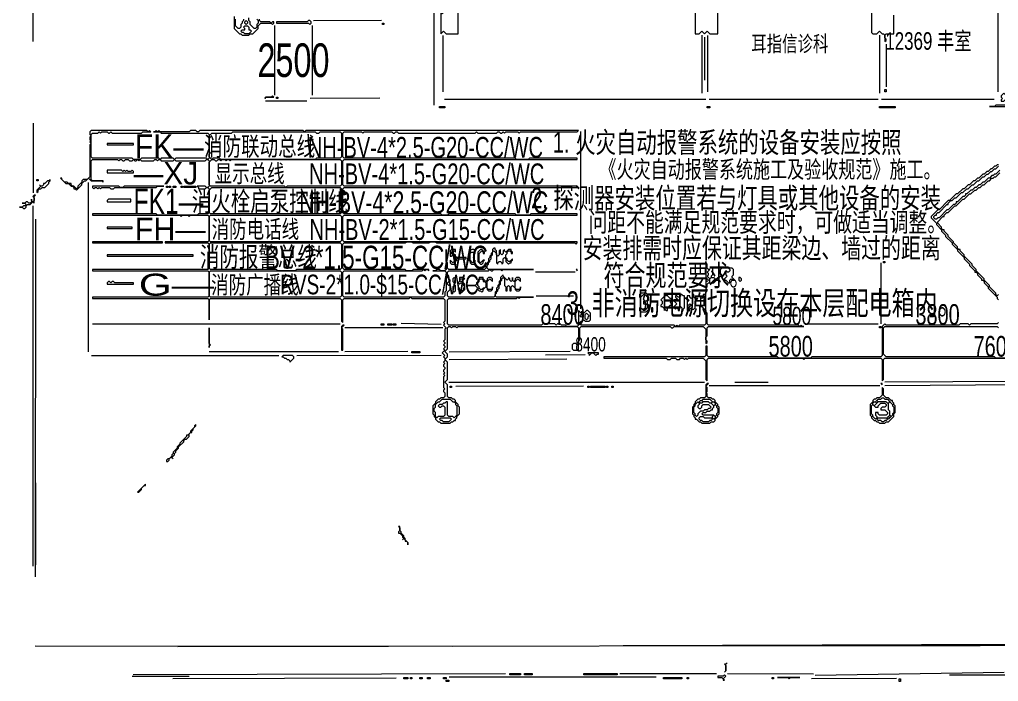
# Model space of a CAD drawing. Extents: x 10 to 1972, y 10 to 1392.
# Drawn here: x 10 to 749, y 10 to 510 of the extents above; entities that cross this region are included whole.
import ezdxf

# ---------------------------------------------------------------- set-up
doc = ezdxf.new("R2010")
doc.units = 0
for name, color, linetype, lineweight in [('OCR_TEXT', 6, 'Continuous', 0), ('TRACE_CURVE', 6, 'Continuous', 0), ('TRACE_STRAIGHT', 5, 'Continuous', 0), ('TRACE_TEXT_SYMBOL', 6, 'Continuous', 0)]:
    doc.layers.add(name, color=color, linetype=linetype, lineweight=lineweight)
doc.styles.add('wqy-unicode', font='wqy-unicode.lff')

msp = doc.modelspace()

# ---------------------------------------------------------------- linework, layer by layer
at = {"layer": 'TRACE_CURVE', "color": 6}
for points in [[(520, 517), (520, 499), (523, 499), (525, 501), (527, 499), (529, 501), (531, 499), (537, 499), (537, 517)], [(64, 426), (63, 425), (63, 423), (64, 422), (63, 421), (63, 419), (64, 418), (63, 417), (64, 416), (63, 415), (63, 391), (61, 389), (58, 389), (57, 388), (57, 387), (54, 384), (54, 383), (53, 382), (51, 384), (50, 384), (49, 385), (49, 386), (47, 386), (46, 387), (44, 387), (42, 389), (42, 390), (41, 390), (45, 386), (47, 386), (49, 384), (50, 384), (51, 383), (51, 382), (52, 382), (53, 381), (57, 385), (57, 386), (59, 388), (60, 388), (62, 390), (64, 388), (72, 388), (73, 387), (73, 388), (65, 388), (64, 389), (64, 403), (65, 404), (84, 404), (85, 403), (86, 404), (87, 404), (88, 403), (89, 403), (90, 404), (92, 404), (93, 403), (95, 403), (96, 404), (97, 403), (98, 403), (99, 404), (100, 403)], [(388, 425), (431, 425), (432, 426), (226, 426), (225, 425), (224, 426), (146, 426), (145, 425), (144, 425), (143, 426), (139, 426), (138, 425), (116, 425), (115, 426), (114, 425), (113, 426), (112, 425), (111, 425), (116, 425), (117, 424), (152, 424), (153, 423), (153, 405), (152, 404), (151, 405), (128, 405), (127, 404), (126, 405), (117, 405), (116, 404), (115, 405), (102, 405), (101, 404), (96, 404), (95, 405), (65, 405), (64, 406), (64, 423), (65, 424), (69, 424), (70, 425), (71, 424), (72, 425), (76, 425), (77, 424), (78, 424), (79, 425), (80, 424), (102, 424), (103, 425), (109, 425), (108, 426), (107, 425), (106, 426), (64, 426)], [(320, 342), (324, 342), (325, 341), (429, 341), (430, 340), (431, 341), (431, 342), (255, 342), (254, 343), (254, 361), (255, 362), (431, 362), (431, 363), (396, 363), (395, 362), (385, 362), (384, 363), (334, 363), (333, 362), (329, 362), (328, 363), (255, 363), (254, 364), (254, 382), (255, 383), (431, 383), (431, 384), (255, 384), (254, 385), (254, 403), (255, 404), (431, 404), (431, 405), (395, 405), (394, 404), (385, 404), (384, 405), (255, 405), (254, 406), (254, 424), (255, 425), (268, 425), (269, 424), (270, 425), (291, 425), (292, 424), (293, 424), (294, 425), (295, 425), (296, 424), (354, 424), (355, 425), (356, 424), (370, 424), (371, 425), (372, 425), (373, 424), (374, 424), (375, 425), (376, 424), (377, 425), (386, 425), (387, 424), (388, 425)], [(100, 403), (101, 404), (102, 403), (111, 403), (112, 404), (113, 404), (114, 403), (115, 404), (116, 404), (117, 403), (126, 403), (127, 404), (128, 403), (150, 403), (151, 404), (152, 404), (153, 403), (153, 384), (152, 383), (151, 383), (150, 384), (144, 384), (145, 383), (145, 382), (150, 382), (151, 383), (152, 383), (153, 382), (153, 364), (152, 363), (145, 363), (144, 362), (114, 362), (113, 363), (65, 363), (65, 362), (131, 362), (132, 361), (133, 362), (137, 362), (138, 361), (139, 362), (152, 362), (153, 361), (153, 343), (152, 342), (120, 342), (120, 341), (152, 341), (153, 340), (153, 322), (152, 321), (65, 321), (65, 320), (152, 320), (153, 319), (153, 301), (152, 300), (65, 300), (65, 299), (152, 299), (153, 298), (153, 283), (153, 298)], [(749, 400), (748, 400), (747, 399), (746, 399), (744, 397), (743, 397), (741, 395), (740, 395), (738, 393), (737, 393), (734, 390), (733, 390), (731, 388), (730, 388), (727, 385), (726, 385), (723, 382), (722, 382), (718, 378), (717, 378), (712, 373), (711, 373), (704, 366), (703, 366), (698, 361), (698, 360), (702, 356), (702, 355), (706, 351), (706, 350), (709, 347), (709, 346), (714, 341), (714, 340), (718, 336), (718, 335), (723, 330), (723, 329), (727, 325), (727, 324), (731, 320), (731, 319), (732, 319), (733, 318), (733, 317), (736, 314), (736, 313), (737, 313), (738, 312), (738, 311), (741, 308), (741, 307), (748, 300), (748, 299), (749, 298)], [(725, 378), (724, 378), (724, 377), (723, 376), (722, 376), (718, 372), (717, 372), (717, 371), (716, 370), (715, 370), (711, 366), (710, 366), (704, 360), (703, 360), (702, 359), (701, 359), (700, 360), (700, 361), (701, 362), (702, 362), (702, 363), (703, 364), (704, 364), (710, 370), (711, 370), (711, 371), (713, 373), (714, 373), (716, 375), (717, 375), (721, 379), (722, 379), (725, 382), (726, 382), (729, 385), (730, 385), (733, 388), (734, 388), (737, 391), (738, 391), (740, 393), (741, 393), (743, 395), (744, 395), (746, 397), (747, 397), (749, 399)], [(750, 396), (747, 393), (746, 393), (745, 392), (744, 392), (742, 390), (741, 390), (738, 387), (737, 387), (735, 385), (734, 385), (732, 383), (731, 383), (729, 381), (728, 381), (725, 378)], [(747, 391), (750, 394)], [(749, 302), (748, 301), (747, 302), (747, 303), (742, 308), (742, 309), (738, 313), (738, 314), (732, 320), (732, 321), (729, 324), (729, 325), (723, 331), (723, 332), (720, 335), (720, 336), (719, 336), (718, 337), (718, 338), (715, 341), (715, 342), (711, 346), (711, 347), (708, 350), (708, 351), (707, 351), (706, 352), (706, 353), (703, 356), (703, 357), (707, 361), (708, 361), (708, 362), (710, 364), (711, 364), (716, 369), (717, 369), (722, 374), (723, 374), (727, 378), (728, 378), (731, 381), (732, 381), (734, 383), (735, 383), (737, 385), (738, 385), (741, 388), (742, 388), (744, 390), (745, 390), (746, 391), (747, 391)], [(372, 335), (372, 332), (371, 331), (370, 332), (370, 335), (369, 336), (369, 337), (368, 337), (367, 336), (367, 334), (366, 333), (366, 332), (365, 331), (365, 330), (364, 329), (364, 327), (363, 326), (363, 324), (362, 323), (362, 322), (361, 321), (334, 321), (333, 322), (333, 326), (332, 327), (332, 336), (332, 321), (331, 320), (328, 320), (327, 321), (325, 321), (324, 320), (322, 320), (331, 320), (332, 319), (332, 305), (331, 304), (331, 301), (330, 300), (255, 300), (254, 301), (254, 319), (255, 320), (314, 320), (315, 321), (316, 320), (317, 321), (318, 321), (319, 320), (319, 321), (307, 321), (306, 320), (302, 320), (301, 321), (255, 321), (254, 322), (254, 340), (255, 341), (301, 341), (302, 342), (306, 342), (307, 341), (319, 341), (320, 342)], [(366, 320), (367, 320), (368, 321), (373, 321), (374, 320), (375, 321), (398, 321), (364, 321), (363, 322), (363, 324), (364, 325), (364, 326), (365, 327), (365, 328), (366, 329), (366, 331), (367, 332), (367, 334), (368, 335), (370, 333), (370, 326), (371, 325), (371, 326), (372, 327), (373, 327), (374, 326), (374, 325), (375, 326), (375, 329), (376, 330), (377, 329), (377, 327), (379, 325), (380, 326), (381, 326), (381, 327), (382, 328), (382, 329), (380, 327), (379, 327), (378, 328), (378, 329), (377, 330), (377, 332), (378, 333), (378, 334), (379, 335), (380, 335), (381, 334), (381, 333), (382, 333), (382, 334), (381, 335), (381, 336), (379, 336), (377, 334), (376, 335), (376, 336), (375, 335), (375, 333), (374, 332), (373, 333), (373, 336), (372, 335)], [(528, 270), (529, 271), (529, 277), (530, 278), (602, 278), (601, 278), (600, 279), (599, 278), (598, 279), (530, 279), (529, 280), (529, 288), (528, 289), (528, 304), (529, 305), (529, 306), (528, 307), (529, 308), (529, 310), (530, 311), (531, 311), (531, 314), (532, 315), (534, 315), (535, 314), (533, 312), (533, 311), (534, 311), (536, 313), (537, 313), (538, 312), (539, 312), (537, 314), (539, 316), (540, 316), (540, 317), (539, 318), (539, 321), (540, 322), (533, 322), (533, 317), (532, 316), (532, 315), (531, 314), (529, 316), (530, 317), (530, 318), (529, 319), (531, 321), (530, 321), (529, 322), (529, 325), (528, 326), (528, 327), (528, 303), (527, 302), (526, 302), (526, 300), (525, 299), (524, 300), (524, 293), (525, 293), (528, 290), (528, 280)], [(379, 309), (380, 308), (380, 305), (381, 305), (381, 308), (382, 309), (384, 307), (384, 306), (385, 305), (387, 305), (388, 306), (388, 308), (388, 307), (387, 306), (385, 306), (384, 307), (384, 312), (386, 314), (388, 312), (388, 314), (387, 315), (385, 315), (384, 314), (384, 313), (383, 312), (382, 313), (382, 315), (382, 313), (381, 312), (380, 313), (380, 314), (379, 315), (379, 314), (378, 313), (375, 316), (375, 317), (373, 315), (373, 313), (372, 312), (372, 310), (371, 309), (371, 308), (370, 307), (370, 305), (369, 304), (369, 301), (368, 300), (334, 300), (333, 301), (333, 304), (335, 306), (335, 309), (334, 309), (333, 310), (333, 311), (334, 312), (335, 312), (335, 313), (333, 315), (333, 319), (334, 320), (364, 320), (365, 321), (366, 320)], [(528, 280), (527, 279), (508, 279), (507, 278), (506, 279), (505, 278), (504, 279), (434, 279), (433, 280), (433, 281), (434, 282), (435, 282), (436, 283), (437, 282), (440, 282), (441, 283), (441, 288), (439, 290), (438, 290), (436, 288), (435, 289), (434, 288), (432, 290), (432, 279), (431, 278), (423, 278), (422, 279), (419, 279), (418, 280), (416, 280), (415, 279), (414, 280), (405, 280), (404, 279), (334, 279), (333, 280), (333, 298), (334, 299), (385, 299), (386, 300), (387, 299), (388, 300), (398, 300), (370, 300), (369, 301), (369, 302), (370, 303), (370, 304), (371, 305), (371, 306), (372, 307), (372, 309), (373, 310), (373, 312), (374, 313), (374, 314), (375, 315), (376, 314), (376, 309), (377, 308), (377, 305), (378, 305), (378, 308), (379, 309)], [(153, 298), (154, 299), (252, 299), (253, 298), (253, 282), (254, 281), (254, 298), (255, 299), (304, 299), (305, 300), (306, 299), (330, 299), (331, 298), (331, 282), (330, 281), (331, 280), (330, 279), (332, 277), (331, 276), (331, 268), (330, 267), (331, 266), (331, 265), (330, 264), (331, 263), (331, 262), (330, 261), (331, 260), (329, 258), (331, 256), (330, 255), (331, 254), (331, 252), (330, 251), (331, 250), (330, 249), (330, 248), (331, 247), (331, 246), (330, 245), (330, 244), (331, 243), (330, 242), (331, 241), (330, 240), (330, 232), (331, 231), (330, 230), (330, 229), (331, 228), (331, 225), (330, 224), (328, 224), (327, 223), (326, 223), (324, 221), (324, 220), (322, 218), (322, 212), (323, 211), (323, 210), (324, 209), (324, 208), (326, 206)], [(749, 281), (748, 280), (728, 280)], [(326, 206), (327, 206), (328, 205), (335, 205), (336, 206), (337, 206), (338, 207), (339, 207), (339, 208), (340, 209), (340, 210), (342, 212), (342, 217), (341, 218), (341, 219), (339, 221), (339, 222), (338, 223), (337, 223), (336, 224), (334, 224), (333, 225), (333, 234), (331, 236), (333, 238), (333, 251), (331, 253), (333, 255), (333, 257), (331, 259), (333, 261), (333, 277), (334, 278), (335, 278), (336, 277), (337, 278), (339, 278), (340, 277), (341, 278), (431, 278), (432, 277), (432, 265), (431, 264), (430, 265), (428, 265), (427, 264), (427, 261), (428, 260), (432, 260), (432, 267), (433, 268), (433, 277), (434, 278), (501, 278), (502, 277), (503, 277), (504, 278), (526, 278), (528, 276), (528, 265), (529, 266), (529, 267), (528, 268), (528, 270)], [(728, 280), (727, 279), (726, 280), (720, 280), (719, 279), (664, 279), (663, 280), (661, 278), (661, 256), (660, 255), (608, 255), (607, 254), (583, 254), (582, 255), (530, 255), (529, 256), (529, 263), (528, 263), (528, 256), (527, 255), (451, 255), (451, 254), (498, 254), (499, 253), (501, 253), (502, 254), (505, 254), (506, 253), (508, 253), (509, 254), (511, 254), (512, 253), (513, 254), (514, 253), (515, 254), (526, 254), (528, 252), (528, 238), (529, 237), (529, 253), (530, 254), (601, 254), (602, 253), (603, 254), (660, 254), (661, 253), (661, 237), (662, 238), (662, 253), (663, 254), (755, 254), (747, 254), (746, 255), (664, 255), (662, 257), (662, 277), (663, 278), (748, 278), (749, 277)]]:
    msp.add_lwpolyline(points, dxfattribs=at)
for points in [[(170, 424), (171, 425), (233, 425), (234, 424), (236, 424), (237, 425), (252, 425), (253, 424), (253, 406), (252, 405), (234, 405), (233, 404), (162, 404), (161, 405), (156, 405), (155, 404), (153, 406), (153, 408), (154, 409), (153, 410), (153, 420), (154, 421), (153, 422), (155, 424)], [(155, 404), (157, 404), (158, 403), (159, 403), (160, 404), (161, 404), (162, 403), (163, 404), (165, 404), (166, 403), (167, 404), (168, 404), (169, 403), (170, 404), (252, 404), (253, 403), (253, 385), (252, 384), (212, 384), (211, 383), (210, 384), (154, 384), (153, 385), (153, 402)], [(155, 383), (252, 383), (253, 382), (253, 364), (252, 363), (154, 363), (153, 364), (153, 381)], [(153, 361), (154, 362), (252, 362), (253, 361), (253, 343), (252, 342), (154, 342), (153, 343)], [(153, 340), (154, 341), (252, 341), (253, 340), (253, 322), (252, 321), (219, 321), (218, 320), (205, 320), (204, 321), (154, 321), (153, 322)], [(153, 319), (154, 320), (252, 320), (253, 319), (253, 301), (252, 300), (154, 300), (153, 301)], [(528, 313), (529, 314), (530, 313), (529, 312)], [(433, 286), (434, 287), (435, 286), (434, 285)], [(437, 287), (438, 288), (440, 286), (439, 285), (439, 284), (438, 283), (437, 284)], [(329, 223), (335, 223), (337, 221), (338, 221), (339, 220), (339, 219), (340, 218), (340, 211), (338, 209), (337, 210), (334, 210), (333, 211), (333, 221), (332, 221), (331, 220), (330, 220), (329, 219), (327, 219), (326, 218), (327, 217), (328, 217), (329, 218), (330, 218), (331, 217), (331, 211), (330, 210), (326, 210), (325, 209), (324, 210), (324, 213), (323, 214), (323, 216), (324, 217), (324, 219), (326, 221), (327, 221)], [(327, 208), (328, 209), (335, 209), (336, 208), (334, 206), (330, 206), (329, 207), (328, 207)]]:
    msp.add_lwpolyline(points, close=True, dxfattribs=at)
at = {"layer": 'TRACE_STRAIGHT', "color": 5}
for p, q in [((322.93, 445.12), (322.94, 876.38)), ((748.54, 455.12), (748.57, 593.88)), ((20, 549), (20, 493)), ((202.65, 452.62), (202.66, 505.13)), ((230.87, 505.13), (230.9, 452.62)), ((231.87, 509.09), (283.13, 509.23)), ((329.68, 455.12), (329.74, 497.62)), ((525, 498), (525, 454)), ((527.21, 463.87), (527.33, 496.38)), ((529.38, 497.62), (529.38, 455.12)), ((659, 498), (659, 454)), ((664, 491), (664, 459)), ((195.62, 448.34), (226.88, 448.41)), ((229.36, 450.32), (281.87, 450.56)), ((330.62, 449.69), (528.12, 449.68)), ((440.62, 449.56), (518.12, 449.58)), ((530.63, 449.67), (658.13, 449.69)), ((660.63, 449.67), (745.63, 449.69)), ((20.14, 431.37), (20.16, 378.87)), ((433.55, 291.37), (433.72, 425.13)), ((62.04, 258.87), (62.13, 386.63)), ((20, 369), (20, 97)), ((22.13, 88.88), (22.17, 358.88)), ((660, 326), (660, 280)), ((399.37, 319.34), (429.38, 319.35)), ((400, 301), (428, 301)), ((65, 280), (252, 280)), ((153.12, 279.95), (250.62, 279.96)), ((255.62, 277.3), (329.38, 277.3)), ((298.08, 280.37), (328.14, 279.78)), ((603.12, 279.91), (658.13, 279.98)), ((153.12, 259.11), (250.62, 259.12)), ((255.62, 259.05), (303.13, 259.34)), ((334.37, 258.94), (425.62, 259.45)), ((64.37, 256.12), (205.62, 256.11)), ((219.38, 256.07), (328.13, 256.23)), ((334.37, 252.99), (423.13, 253.58)), ((406.87, 256.64), (436.88, 256.7)), ((663.12, 236.27), (834.38, 236.98)), ((334, 236), (527, 236)), ((339.37, 233.02), (435.63, 233.19)), ((530.62, 233.39), (659.38, 233.39)), ((550, 236), (575, 236)), ((663.13, 233.3), (834.38, 234.62)), ((22, 160), (22, 98)), ((129.38, 36.41), (886.88, 37.49)), ((465.61, 37.21), (968.12, 38.75)), ((477, 37), (537, 37)), ((541, 37), (735, 37)), ((21.88, 36.83), (336.88, 36.74)), ((95.62, 15.29), (376.88, 15.94)), ((463, 16), (536, 16)), ((544.38, 15.91), (609.38, 15.79)), ((610.61, 14.83), (753.13, 17.04)), ((712, 15), (754, 15)), ((95, 14), (138, 14)), ((125.62, 12.17), (294.38, 12.73)), ((334.37, 13.41), (490.63, 13.37)), ((607.86, 12.22), (671.88, 12.54))]:
    msp.add_line(p, q, dxfattribs=at)
at = {"layer": 'TRACE_TEXT_SYMBOL', "color": 6}
for points in [[(172, 512), (172, 503), (176, 499), (177, 499), (178, 498), (183, 498), (184, 499), (186, 499), (190, 503), (190, 505), (192, 507), (200, 507), (201, 506), (202, 507), (202, 508), (201, 508), (200, 507), (199, 508), (192, 508), (191, 509), (191, 510)], [(179, 510), (179, 509), (178, 508), (178, 507), (177, 506), (177, 504), (176, 503), (175, 503), (173, 505), (173, 510)], [(189, 510), (190, 509), (190, 507), (189, 506), (189, 504), (188, 503), (187, 503), (184, 506), (184, 508), (183, 509), (183, 511)], [(653, 517), (653, 500), (654, 499), (657, 499), (659, 501), (661, 499), (662, 499), (663, 498), (663, 493), (664, 494), (664, 495), (663, 496), (663, 498), (664, 499), (670, 499), (670, 513)]]:
    msp.add_lwpolyline(points, dxfattribs=at)
for points in [[(333, 517), (331, 515), (330, 515), (329, 514), (328, 515), (328, 499), (330, 501), (332, 499), (341, 499), (341, 517)], [(179, 504), (180, 505), (182, 505), (183, 504), (183, 502), (184, 502), (185, 501), (183, 499), (180, 499), (179, 500), (178, 500), (177, 501), (178, 502), (180, 502), (180, 503)], [(180, 508), (181, 509), (182, 508), (182, 507), (181, 506), (180, 507)], [(228, 509), (227, 508), (204, 508), (204, 507), (228, 507), (229, 506), (230, 507), (230, 508), (229, 509)], [(284, 507), (285, 507), (285, 506), (284, 506)], [(201, 452), (200, 451), (196, 451), (195, 450), (196, 451), (202, 451)], [(204, 451), (205, 451), (205, 450), (204, 450)], [(663, 457), (664, 457), (664, 455), (663, 455)], [(753, 454), (751, 452), (751, 451), (752, 450), (751, 449), (751, 448), (753, 448), (754, 449), (755, 448), (755, 446), (754, 445), (747, 445), (746, 444), (742, 444), (759, 444), (759, 453), (754, 453)], [(327, 444), (331, 444), (331, 443), (327, 443)], [(529, 444), (531, 444), (531, 443), (529, 443)], [(659, 444), (671, 444), (671, 443), (659, 443)], [(76, 416), (76, 415), (96, 415), (96, 416)], [(76, 396), (76, 394), (96, 394), (96, 395), (95, 396), (94, 395), (92, 395), (91, 396), (90, 395), (89, 396), (88, 395), (87, 396)], [(33, 389), (32, 388), (31, 388), (29, 386), (28, 386), (28, 385), (27, 384), (26, 384), (25, 385), (26, 384), (23, 381), (23, 379), (24, 380), (24, 381), (25, 382), (26, 382), (27, 383), (29, 383), (32, 386), (32, 387), (33, 388)], [(23, 389), (24, 389), (24, 388), (23, 388)], [(21, 377), (20, 376), (21, 375), (21, 373), (20, 372), (19, 373), (19, 374), (19, 372), (18, 371), (17, 371), (16, 372), (15, 372), (14, 371), (12, 371), (14, 371), (15, 370), (14, 369), (13, 369), (12, 368), (10, 368), (12, 368), (13, 367), (14, 367), (15, 368), (15, 369), (16, 370), (18, 370), (20, 372), (21, 371), (21, 376), (22, 377)], [(65, 384), (65, 383), (66, 382), (67, 383), (68, 383), (69, 382), (70, 383), (71, 382), (72, 383), (78, 383), (79, 382), (81, 382), (82, 383), (113, 383), (114, 384), (119, 384), (89, 384), (88, 383), (86, 383), (85, 384)], [(121, 384), (122, 384), (122, 383), (121, 383)], [(123, 384), (124, 384), (124, 383), (123, 383)], [(126, 384), (128, 384), (128, 383), (126, 383)], [(132, 384), (133, 384), (133, 383), (132, 383)], [(134, 384), (143, 384), (143, 383), (134, 383)], [(77, 374), (76, 373), (76, 372), (94, 372), (94, 374)], [(76, 353), (76, 352), (95, 352), (95, 353)], [(65, 342), (65, 341), (118, 341), (118, 342)], [(336, 336), (335, 335), (335, 331), (336, 331), (337, 332), (339, 330), (339, 328), (337, 326), (335, 328), (335, 326), (336, 325), (338, 325), (339, 326), (339, 327), (340, 328), (340, 329), (341, 330), (342, 329), (347, 329), (347, 330), (340, 330), (339, 331), (339, 332), (337, 332), (336, 333), (336, 334), (337, 335), (338, 335), (339, 334), (339, 336)], [(351, 336), (350, 335), (350, 334), (349, 333), (349, 328), (350, 327), (350, 326), (351, 325), (353, 325), (354, 326), (354, 328), (352, 326), (350, 328), (350, 333), (351, 334), (353, 334), (354, 333), (354, 335), (353, 336)], [(358, 336), (356, 334), (356, 327), (358, 325), (359, 325), (360, 326), (360, 327), (361, 328), (360, 328), (358, 326), (357, 327), (357, 333), (359, 335), (360, 334), (360, 333), (361, 333), (361, 334), (359, 336)], [(76, 332), (76, 331), (141, 331), (141, 332)], [(662, 327), (663, 327), (663, 326), (662, 326)], [(430, 321), (431, 320), (431, 321)], [(545, 323), (545, 322), (546, 321), (546, 320), (545, 319), (542, 319), (543, 318), (543, 317), (544, 316), (542, 314), (542, 313), (543, 313), (545, 311), (546, 311), (546, 313), (547, 314), (548, 313), (550, 313), (548, 315), (548, 316), (549, 317), (549, 321), (548, 322), (546, 322)], [(77, 312), (76, 311), (76, 310), (96, 310), (96, 311), (82, 311), (81, 312), (80, 312), (79, 311), (78, 312)], [(338, 315), (337, 314), (337, 312), (338, 311), (338, 309), (337, 308), (337, 305), (338, 304), (339, 305), (339, 309), (338, 310), (339, 311), (339, 314)], [(342, 315), (342, 312), (341, 311), (342, 310), (343, 311), (344, 311), (345, 310), (345, 309), (346, 308), (345, 307), (345, 306), (344, 305), (343, 305), (342, 306), (342, 307), (341, 307), (341, 306), (343, 304), (344, 304), (346, 306), (346, 310), (344, 312), (343, 312), (342, 313), (343, 314), (346, 314), (345, 315)], [(357, 315), (357, 314), (356, 313), (356, 312), (355, 311), (355, 310), (354, 309), (348, 309), (354, 309), (356, 307), (356, 306), (357, 305), (358, 305), (359, 304), (360, 305), (360, 306), (362, 308), (363, 307), (363, 306), (364, 305), (366, 305), (367, 306), (367, 308), (367, 307), (366, 306), (364, 306), (363, 307), (363, 312), (365, 314), (367, 312), (367, 314), (366, 315), (364, 315), (363, 314), (363, 313), (362, 312), (360, 314), (360, 315)], [(357, 313), (358, 314), (359, 314), (360, 313), (360, 312), (361, 312), (362, 311), (362, 308), (361, 307), (360, 307), (359, 306), (358, 306), (357, 307), (357, 308), (356, 309), (356, 311), (357, 312)], [(553, 315), (553, 313), (554, 312), (555, 313), (555, 314), (554, 315)], [(479, 303), (478, 302), (478, 300), (479, 300), (481, 302), (482, 302), (484, 300), (484, 298), (483, 297), (481, 297), (481, 295), (483, 295), (484, 294), (484, 292), (482, 290), (481, 290), (479, 292), (478, 292), (478, 290), (479, 289), (483, 289), (485, 291), (485, 294), (484, 295), (484, 297), (485, 298), (485, 300), (484, 301), (484, 302), (483, 303)], [(430, 300), (430, 299), (431, 300)], [(499, 302), (498, 301), (497, 301), (494, 298), (495, 297), (495, 295), (494, 294), (494, 293), (495, 293), (498, 290), (499, 290), (499, 292), (501, 294), (502, 294), (502, 295), (501, 296), (502, 297), (502, 299), (501, 299), (499, 301)], [(509, 302), (509, 301), (508, 300), (507, 300), (506, 301), (505, 301), (505, 300), (506, 299), (505, 298), (504, 298), (504, 297), (506, 295), (504, 293), (504, 292), (505, 291), (506, 292), (507, 291), (507, 290), (508, 290), (508, 292), (509, 293), (510, 292), (510, 290), (511, 290), (511, 291), (512, 292), (512, 301), (511, 301), (510, 302)], [(505, 298), (506, 299), (507, 298), (506, 297)], [(518, 302), (518, 300), (517, 299), (516, 300), (516, 301), (514, 301), (514, 290), (516, 290), (516, 291), (517, 292), (518, 291), (519, 291), (520, 292), (520, 297), (522, 299), (520, 299), (519, 300), (519, 302)], [(487, 292), (487, 289), (488, 289), (488, 292)], [(515, 294), (516, 295), (517, 294), (516, 293)], [(153, 277), (153, 262), (153, 263), (154, 264), (153, 265)], [(254, 279), (253, 278), (253, 260), (254, 260), (254, 276), (253, 277), (255, 279)], [(283, 280), (285, 280), (285, 279), (283, 279)], [(288, 280), (291, 280), (291, 279), (288, 279)], [(292, 280), (294, 280), (294, 279), (292, 279)], [(659, 278), (660, 278), (660, 277), (659, 277)], [(306, 259), (312, 259), (312, 258), (306, 258)], [(209, 256), (208, 255), (209, 255), (210, 254), (211, 254), (212, 253), (213, 253), (214, 252), (214, 251), (217, 254), (217, 255), (216, 256)], [(439, 258), (440, 257), (440, 256), (442, 258), (443, 258), (445, 256), (446, 257), (447, 257), (447, 258)], [(335, 233), (336, 233), (336, 232), (335, 232)], [(439, 233), (440, 233), (440, 232), (439, 232)], [(441, 233), (452, 233), (452, 232), (441, 232)], [(453, 233), (454, 233), (454, 232), (453, 232)], [(457, 233), (458, 233), (458, 232), (457, 232)], [(529, 235), (528, 234), (528, 225), (527, 224), (524, 224), (523, 223), (522, 223), (520, 221), (520, 220), (519, 219), (519, 218), (518, 217), (518, 212), (519, 211), (519, 210), (520, 209), (520, 208), (521, 208), (523, 206), (524, 206), (525, 205), (531, 205), (532, 206), (534, 206), (535, 207), (535, 208), (537, 210), (537, 211), (538, 212), (538, 217), (537, 218), (537, 219), (535, 221), (535, 222), (534, 223), (533, 223), (532, 224), (530, 224), (529, 225), (529, 227), (528, 228), (529, 229), (529, 232), (528, 233), (530, 235)], [(661, 232), (661, 226), (659, 224), (657, 224), (656, 223), (655, 223), (654, 222), (654, 221), (652, 219), (652, 211), (653, 210), (653, 209), (655, 207), (656, 207), (657, 206), (658, 206), (659, 205), (663, 205), (664, 206), (666, 206), (670, 210), (670, 212), (671, 213), (671, 218), (670, 219), (670, 220), (669, 221), (669, 222), (668, 222), (666, 224), (664, 224), (662, 226), (662, 231)], [(660, 235), (661, 234), (661, 235)], [(523, 221), (524, 222), (525, 222), (526, 221), (525, 220), (524, 220)], [(525, 222), (526, 223), (531, 223), (533, 221), (532, 220), (531, 220), (530, 221), (526, 221)], [(656, 221), (657, 222), (658, 221), (657, 220)], [(660, 223), (661, 224), (662, 224), (663, 223), (665, 223), (667, 221), (666, 220), (665, 220), (664, 221), (658, 221), (657, 222), (658, 223)], [(522, 221), (523, 220), (523, 219), (522, 218), (522, 217), (523, 216), (524, 216), (525, 217), (525, 218), (526, 219), (530, 219), (532, 217), (531, 216), (530, 216), (529, 215), (527, 215), (526, 214), (524, 214), (522, 212), (522, 211), (521, 210), (520, 211), (520, 212), (519, 213), (519, 217), (520, 218), (520, 219)], [(534, 218), (535, 219), (536, 218), (536, 217), (537, 216), (537, 213), (536, 212), (536, 211), (535, 210), (534, 211), (526, 211), (525, 212), (526, 213), (528, 213), (529, 214), (531, 214), (532, 215), (533, 215), (533, 216), (534, 217)], [(532, 220), (533, 221), (534, 221), (535, 220), (535, 219), (534, 218)], [(660, 220), (663, 220), (664, 219), (664, 218), (663, 217), (661, 217), (660, 216), (660, 215), (663, 215), (665, 213), (665, 212), (664, 211), (659, 211), (658, 212), (658, 213), (656, 213), (656, 211), (657, 210), (657, 209), (656, 208), (654, 210), (654, 211), (653, 212), (653, 218), (654, 219), (656, 217), (658, 217), (658, 218)], [(654, 220), (655, 221), (656, 221), (657, 220), (655, 218), (654, 219)], [(666, 220), (667, 221), (669, 219), (669, 218), (670, 217), (670, 213), (669, 212), (669, 211), (668, 210), (667, 211), (667, 214), (666, 215)], [(523, 209), (524, 210), (526, 210), (527, 209), (532, 209), (533, 208), (532, 207), (531, 207), (530, 206), (526, 206), (525, 207), (524, 207), (523, 208)], [(533, 210), (534, 211), (535, 210), (535, 209), (534, 208), (533, 209)], [(657, 208), (658, 209), (664, 209), (665, 208), (664, 207), (663, 207), (662, 206), (661, 206), (660, 207), (658, 207)], [(665, 209), (666, 210), (667, 209), (666, 208)], [(666, 210), (667, 211), (668, 210), (667, 209)], [(143, 204), (142, 203), (142, 202), (139, 199), (139, 198), (137, 196), (136, 196), (136, 195), (131, 190), (131, 189), (129, 187), (129, 186), (126, 183), (126, 182), (125, 181), (125, 180), (123, 178), (122, 178), (121, 177), (121, 176), (122, 176), (123, 177), (123, 178), (124, 179), (125, 179), (126, 178), (125, 179), (127, 181), (127, 182), (128, 183), (128, 184), (130, 186), (130, 187), (134, 191), (134, 192), (135, 193), (136, 193), (138, 195), (138, 197), (139, 198), (140, 198), (140, 199), (141, 200), (141, 201), (143, 203)], [(105, 159), (99, 153), (100, 153), (102, 155), (102, 156), (104, 158), (105, 158)], [(296, 127), (297, 126), (297, 124), (296, 123), (296, 122), (297, 122), (299, 120), (299, 119), (300, 118), (299, 117), (300, 118), (301, 117), (301, 116), (302, 116), (303, 115), (303, 113), (303, 115), (301, 117), (301, 118), (300, 119), (300, 120), (298, 122), (298, 123), (297, 124), (297, 127)], [(544, 24), (543, 23), (542, 23), (543, 22), (543, 18), (542, 17), (543, 18), (543, 23)], [(380, 16), (388, 16), (388, 15), (380, 15)], [(391, 16), (397, 16), (397, 15), (391, 15)], [(436, 16), (461, 16), (461, 15), (436, 15)], [(542, 15), (541, 14), (537, 14), (537, 13), (540, 13), (541, 12), (541, 11), (542, 11), (541, 12), (543, 14)], [(300, 13), (303, 13), (303, 12), (300, 12)], [(305, 13), (306, 13), (306, 12), (305, 12)], [(312, 13), (314, 13), (314, 12), (312, 12)], [(318, 13), (320, 13), (320, 12), (318, 12)], [(330, 13), (332, 13), (332, 12), (330, 12)], [(332, 11), (334, 11), (334, 10), (332, 10)], [(496, 13), (510, 13), (510, 12), (496, 12)], [(514, 13), (515, 13), (515, 12), (514, 12)], [(578, 13), (579, 13), (579, 12), (578, 12)], [(582, 13), (590, 13), (591, 12), (592, 13), (599, 13)], [(674, 12), (675, 12), (675, 10), (674, 10)]]:
    msp.add_lwpolyline(points, close=True, dxfattribs=at)

# ---------------------------------------------------------------- texts
at = {"layer": 'OCR_TEXT', "color": 6, "style": 'wqy-unicode'}
for s, height, width, p in [('耳指信诊科', 11.863, 0.72, (562.24, 485.56)), ('12369 丰室', 13.27, 0.72, (663.47, 486.89)), ('2500', 25.38, 0.72, (189.56, 466.34)), ('FK—', 18.08, 0.942609, (97, 405)), ('消防联动总线', 14.236, 0.72, (149.25, 406.87)), ('NH-BV-4*2.5-G20-CC/WC', 15.7246, 0.72, (227.58, 405.33)), ('1. 火灾自动报警系统的设备安装应按照', 15.6794, 0.72, (412.54, 409.14)), ('—XJ', 16.85, 0.999908, (96, 385.22)), ('显示总线', 13.445, 0.72, (157.26, 386.76)), ('NH-BV-4*1.5-G20-CC/WC', 15.7246, 0.72, (228.54, 385.33)), ('《火灾自动报警系统施工及验收规范》施工。', 13.1105, 0.72, (447.7, 390.07)), ('2. 探测器安装位置若与灯具或其他设备的安装', 15.6794, 0.72, (396.14, 367.14)), ('FK1—', 19.085, 0.728073, (96, 363)), ('消火栓启泵控制线', 14.961, 0.72, (140.05, 364.96)), ('NH-BV-4*2.5-G20-CC/WC', 16.6495, 0.72, (221.09, 363.35)), ('问距不能满足规范要求时，可做适当调整。', 14.467, 0.72, (439.44, 349.44)), ('FH—', 17.076, 1.00494, (97, 343)), ('消防电话线', 13.445, 0.72, (154.98, 344.76)), ('NH-BV-2*1.5-G15-CC/WC', 15.7246, 0.72, (228.79, 343.33)), ('消防报警总线', 14.961, 0.72, (146.16, 323.04)), ('BV-2*1.5-G15-CC/WC', 17.5745, 0.72, (195.17, 321.37)), ('安装排需时应保证其距梁边、墙过的距离', 15.2931, 0.72, (434.96, 329.5)), ('符合规范要求。', 16.126, 0.72, (450.76, 308.54)), ('G—', 16.612, 1.436003, (100, 301.22)), ('消防广播线', 13.445, 0.72, (154.61, 302.76)), ('RVS-2*1.0-$15-CC/WC', 14.8978, 0.72, (206.72, 302.21)), ('3. 非消防电源切换设在本层配电箱内。', 17.7378, 0.72, (422.75, 286.8)), ('8400', 15.618, 0.72, (403.13, 279.21)), ('5800', 13.666, 0.72, (578.29, 279.18)), ('3800', 15.618, 0.72, (686.17, 279.21)), ('8400', 10.738, 0.72, (429.49, 259.14)), ('5800', 15.618, 0.72, (575.33, 255.21)), ('7600', 15.618, 0.72, (730.09, 255.21))]:
    msp.add_text(s, height=height, dxfattribs=dict(at, width=width)).set_placement(p)

doc.saveas('drawing.dxf')
